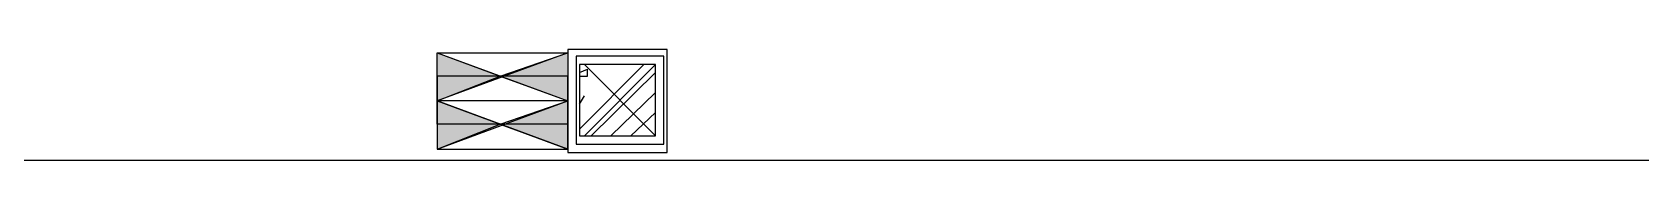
# Model space of a CAD drawing. Header units: millimetres. Extents: x 5 to 415, y 48 to 251.
# Drawn here: x 164.29 to 181.45, y 164.76 to 165.95 of the extents above; entities that cross this region are included whole.
import ezdxf

# ---------------------------------------------------------------- set-up
doc = ezdxf.new("R2010")
doc.units = ezdxf.units.MM
doc.layers.add('H', color=7, linetype='Continuous')
doc.layers.add('P', color=7, linetype='Continuous')

msp = doc.modelspace()

# ---------------------------------------------------------------- hatches: boundary and pattern name
at = {"layer": 'H', "linetype": 'Continuous'}
for points in [[(168.61, 165.4), (168.61, 165.911), (169.298, 165.647), (168.61, 165.4)], [(170.004, 165.4), (169.298, 165.647), (170.004, 165.911), (170.004, 165.4)], [(168.61, 164.888), (168.61, 165.4), (169.298, 165.135), (168.61, 164.888)], [(170.004, 164.888), (169.298, 165.135), (170.004, 165.4), (170.004, 164.888)]]:
    msp.add_hatch(color=256, dxfattribs=at).paths.add_polyline_path(points)

# ---------------------------------------------------------------- linework, layer by layer
at = {"layer": 'P'}
for points in [[(168.61, 165.911), (169.28, 165.664)], [(168.61, 165.664), (168.61, 165.911)], [(168.61, 165.4), (168.61, 165.911)], [(168.61, 165.911), (170.004, 165.911)], [(168.61, 165.911), (170.004, 165.4)], [(170.004, 165.911), (168.61, 165.4)], [(169.28, 165.664), (170.004, 165.911)], [(170.004, 165.947), (170.004, 164.853)], [(171.062, 165.947), (170.004, 165.947)], [(170.004, 165.911), (170.004, 165.664)], [(170.004, 165.911), (170.004, 165.4)], [(170.092, 165.876), (170.092, 164.941)], [(171.027, 165.876), (170.092, 165.876)], [(171.027, 164.941), (171.027, 165.876)], [(171.062, 164.853), (171.062, 165.947)], [(169.28, 165.664), (168.61, 165.664)], [(169.28, 165.664), (168.61, 165.664)], [(168.61, 165.664), (168.61, 165.4)], [(168.61, 165.4), (169.28, 165.664)], [(170.004, 165.664), (169.28, 165.664)], [(170.004, 165.664), (169.28, 165.664)], [(169.28, 165.664), (170.004, 165.4)], [(170.004, 165.4), (170.004, 165.664)], [(170.127, 165.1), (170.815, 165.788)], [(170.127, 165.788), (170.127, 165.029)], [(170.938, 165.788), (170.127, 165.788)], [(170.127, 165.7), (170.215, 165.735)], [(170.127, 165.664), (170.215, 165.664)], [(170.938, 165.029), (170.18, 165.788)], [(170.18, 165.029), (170.938, 165.788)], [(170.215, 165.664), (170.215, 165.735)], [(170.251, 165.029), (170.938, 165.7)], [(170.938, 165.029), (170.938, 165.788)], [(170.127, 165.365), (170.18, 165.453)], [(170.462, 165.029), (170.938, 165.488)], [(170.004, 165.4), (168.61, 165.4)], [(168.61, 165.4), (169.28, 165.153)], [(168.61, 165.153), (168.61, 165.4)], [(170.004, 165.4), (168.61, 165.4)], [(168.61, 165.4), (168.61, 164.888)], [(168.61, 164.888), (170.004, 165.4)], [(170.004, 164.888), (168.61, 165.4)], [(169.28, 165.153), (170.004, 165.4)], [(170.004, 165.4), (170.004, 165.153)], [(170.004, 164.888), (170.004, 165.4)], [(169.28, 165.153), (168.61, 165.153)], [(169.28, 165.153), (168.61, 165.153)], [(168.61, 165.153), (168.61, 164.888)], [(168.61, 164.888), (169.28, 165.153)], [(170.004, 165.153), (169.28, 165.153)], [(170.004, 165.153), (169.28, 165.153)], [(169.28, 165.153), (170.004, 164.888)], [(170.004, 164.888), (170.004, 165.153)], [(170.674, 165.029), (170.938, 165.276)], [(170.092, 164.941), (171.027, 164.941)], [(170.127, 165.029), (170.938, 165.029)], [(282.011, 164.765), (115.094, 164.765)], [(168.61, 164.888), (170.004, 164.888)], [(170.004, 164.853), (171.062, 164.853)]]:
    msp.add_lwpolyline(points, dxfattribs=at)

doc.saveas('drawing.dxf')
